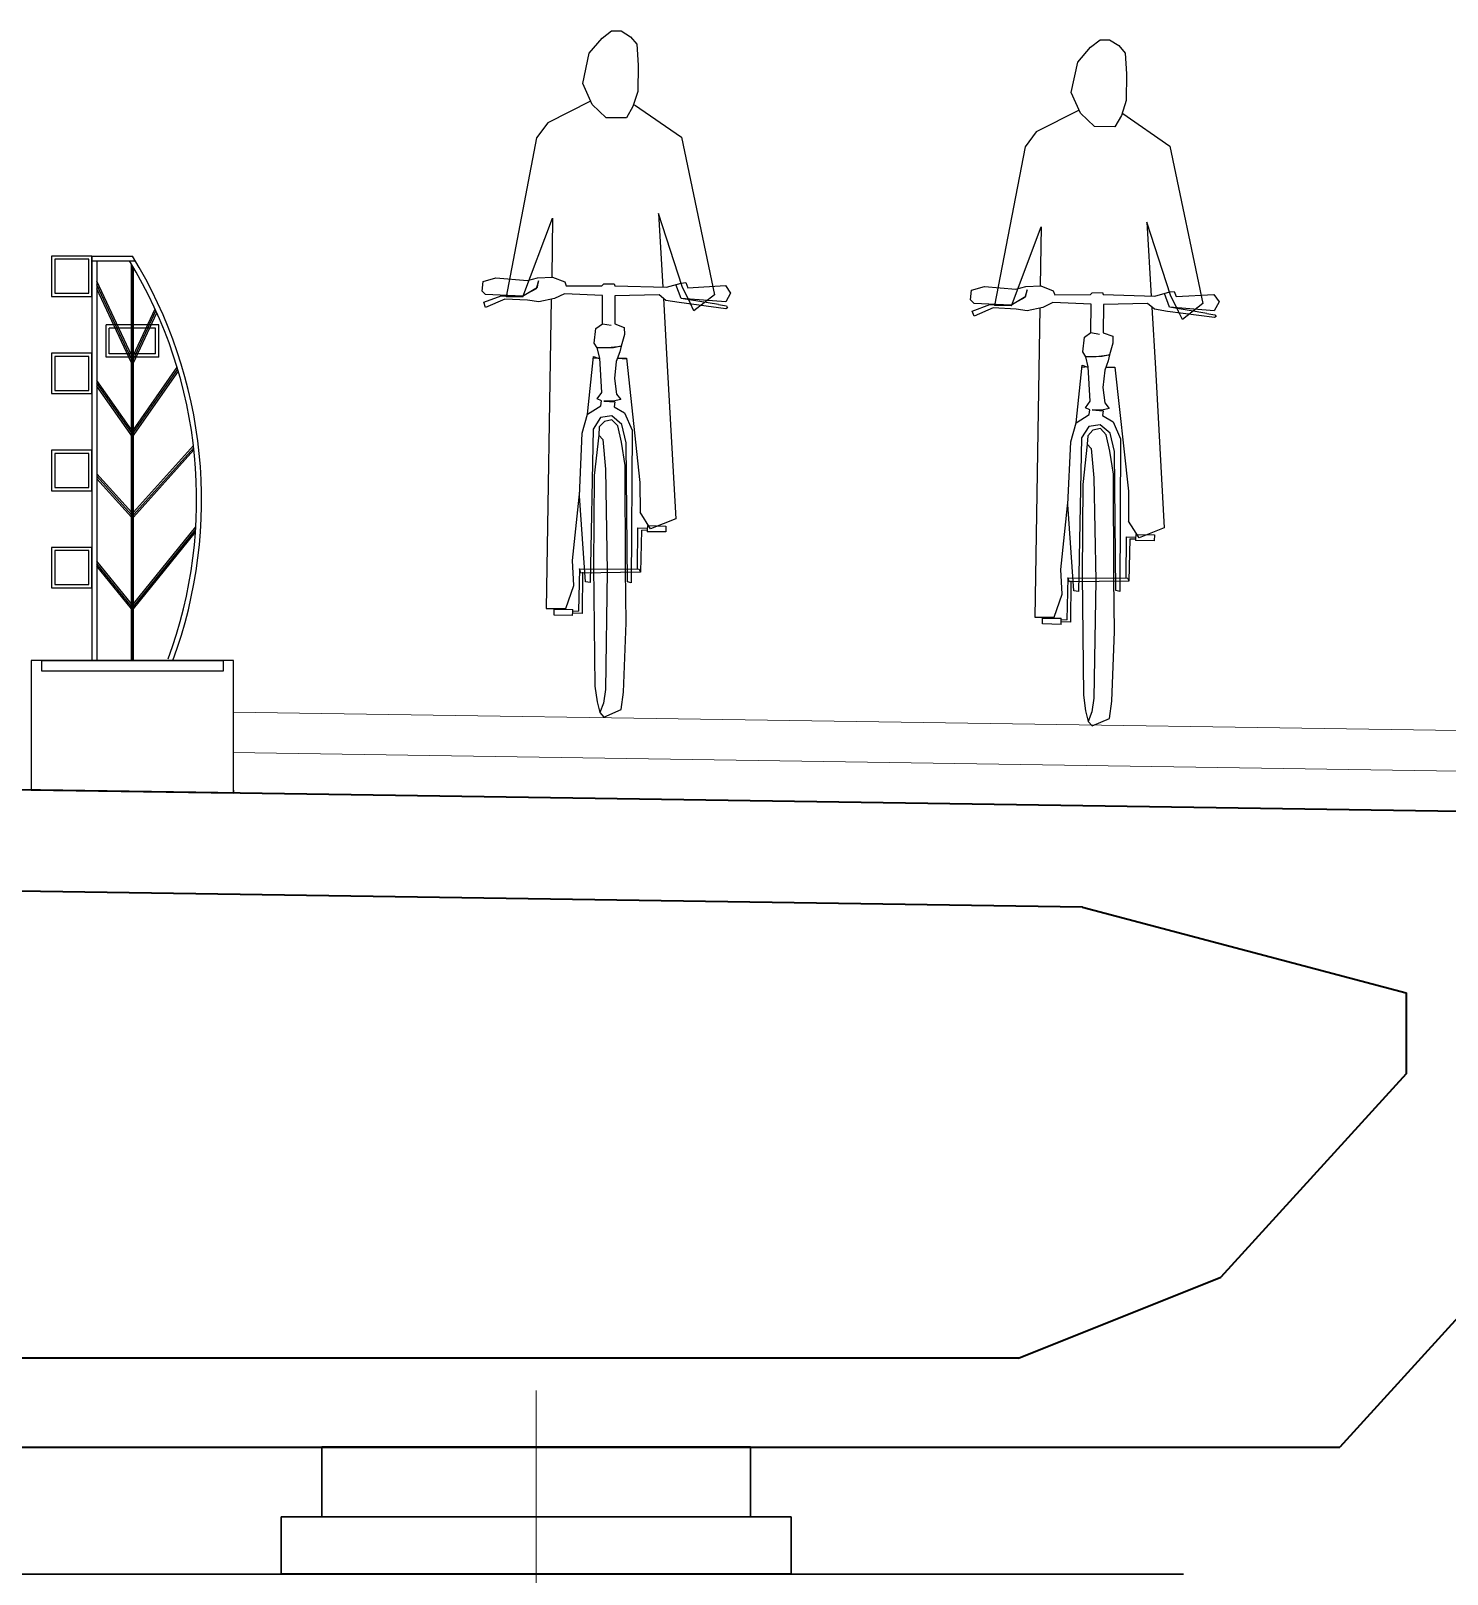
# Model space of a CAD drawing. Extents: x -2611510 to 954358, y -247163 to 181535.
# Drawn here: x 791167 to 794668, y -232535 to -228721 of the extents above; entities that cross this region are included whole.
import ezdxf

# ---------------------------------------------------------------- set-up
doc = ezdxf.new("R2010")
doc.units = 0
doc.linetypes.add('CENTER', pattern=[2, 1.25, -0.25, 0.25, -0.25])
doc.linetypes.add('CONTINOUS', pattern=[0])
doc.layers.add('ZD结构物', color=60, linetype='Continuous')
doc.layers.add('汽车', color=150, linetype='Continuous')
for name, color, linetype, lineweight in [('中心线', 2, 'CENTER', 15), ('文字', 7, 'Continuous', 15), ('标注', 3, 'Continuous', 18), ('桥塔结构', 4, 'Continuous', 40), ('结构', 1, 'Continuous', 30), ('结构轮廓', 1, 'Continuous', 35)]:
    doc.layers.add(name, color=color, linetype=linetype, lineweight=lineweight)

# ---------------------------------------------------------------- blocks, each defined once
blk = doc.blocks.new('A$C3DE66DF3')
at = {"layer": '汽车', "color": 1}
for p, q in [((0.337, 1.4819), (0.4401, 1.4296)), ((0.4401, 1.4296), (0.4669, 1.3934)), ((0.1182, 1.395), (0.0392, 1.016)), ((0.4669, 1.3934), (0.5405, 1.0113)), ((0.117, 1.0361), (0.1739, 1.2118)), ((0.1739, 1.2118), (0.1634, 1.0342)), ((0.4283, 1.2006), (0.4306, 1.0587)), ((0.4998, 1.0109), (0.4283, 1.2006)), ((0.108, 1.0454), (0.1034, 1.033)), ((0.1188, 1.0443), (0.108, 1.0454)), ((0.1545, 1.034), (0.1188, 1.0443)), ((0.1194, 1.0074), (0.1316, 1.0406)), ((0.2804, 1.0427), (0.2786, 1.0378)), ((0.3055, 1.042), (0.2804, 1.0427)), ((0.3096, 1.0377), (0.3055, 1.042)), ((0.3991, 1.0471), (0.3954, 1.0372)), ((0.4288, 1.0588), (0.3991, 1.0471)), ((0.4647, 1.0568), (0.4288, 1.0588)), ((0.4649, 1.0342), (0.462, 1.0494)), ((0.462, 1.0494), (0.4677, 1.0304)), ((0.4892, 1.0507), (0.4647, 1.0568)), ((0.5648, 1.0568), (0.4892, 1.0507)), ((0.5956, 1.0483), (0.5648, 1.0568)), ((0.5982, 1.0248), (0.5956, 1.0483)), ((0.0123, 1.0383), (0, 1.0202)), ((0, 1.0202), (0.0119, 0.9989)), ((0.0119, 0.9989), (0.1194, 1.0074)), ((0.1034, 1.033), (0.0123, 1.0383)), ((0.0293, 0.9925), (0.1194, 1.0074)), ((0.0392, 1.016), (0.0882, 0.9775)), ((0.0978, 0.997), (0.117, 1.0361)), ((0.1619, 1.0078), (0.1532, 0.8599)), ((0.2786, 1.0378), (0.1545, 1.034)), ((0.1557, 1.0025), (0.172, 1.0163)), ((0.172, 1.0163), (0.2783, 1.0139)), ((0.2783, 1.0139), (0.2788, 0.946)), ((0.3081, 1.0143), (0.3999, 1.0186)), ((0.3085, 0.9464), (0.3081, 1.0143)), ((0.3954, 1.0372), (0.3096, 1.0377)), ((0.3999, 1.0186), (0.4239, 1.007)), ((0.4239, 1.007), (0.4617, 0.9987)), ((0.4315, 1.0053), (0.4437, 0.2611)), ((0.4617, 0.9987), (0.4886, 1.0029)), ((0.5007, 1.0126), (0.4649, 1.0342)), ((0.4677, 1.0304), (0.5007, 1.0126)), ((0.4886, 1.0029), (0.5432, 1.0055)), ((0.4998, 1.0109), (0.5405, 1.0113)), ((0.5007, 1.0126), (0.5896, 1.0166)), ((0.5518, 1.0136), (0.5007, 1.0126)), ((0.5432, 1.0055), (0.5895, 0.9856)), ((0.594, 0.9981), (0.5518, 1.0136)), ((0.5896, 1.0166), (0.5982, 1.0248)), ((0.0099, 0.9894), (0.0073, 0.9848)), ((0.0073, 0.9848), (0.0114, 0.9822)), ((0.0293, 0.9925), (0.0099, 0.9894)), ((0.0114, 0.9822), (0.1241, 0.9972)), ((0.0882, 0.9775), (0.0978, 0.997)), ((0.1241, 0.9972), (0.1557, 1.0025)), ((0.5895, 0.9856), (0.594, 0.9981)), ((0.2559, 0.9375), (0.2554, 0.9208)), ((0.2788, 0.946), (0.2559, 0.9375)), ((0.3085, 0.9464), (0.2875, 0.9428)), ((0.3241, 0.935), (0.3085, 0.9464)), ((0.3281, 0.8997), (0.3241, 0.935)), ((0.2554, 0.9208), (0.2633, 0.8925)), ((0.2959, 0.889), (0.2633, 0.8925)), ((0.2633, 0.8925), (0.2816, 0.8886)), ((0.2633, 0.8925), (0.2667, 0.8786)), ((0.321, 0.8882), (0.3281, 0.8997)), ((0.1532, 0.8599), (0.1322, 0.4768)), ((0.2506, 0.8632), (0.2183, 0.5645)), ((0.2724, 0.8632), (0.2505, 0.8623)), ((0.2723, 0.8634), (0.2506, 0.8632)), ((0.2667, 0.8786), (0.2752, 0.8557)), ((0.2752, 0.8557), (0.2798, 0.8145)), ((0.2816, 0.8886), (0.321, 0.8882)), ((0.321, 0.8882), (0.2959, 0.889)), ((0.3098, 0.7809), (0.3148, 0.8637)), ((0.3148, 0.8637), (0.321, 0.8882)), ((0.3185, 0.8638), (0.3148, 0.8637)), ((0.3148, 0.8637), (0.3304, 0.8624)), ((0.3298, 0.8679), (0.3185, 0.8638)), ((0.3442, 0.7288), (0.3298, 0.8679)), ((0.2798, 0.8145), (0.2745, 0.777)), ((0.3211, 0.7655), (0.3098, 0.7809)), ((0.2803, 0.7466), (0.2551, 0.7319)), ((0.2745, 0.777), (0.2641, 0.7639)), ((0.2641, 0.7639), (0.2824, 0.76)), ((0.305, 0.7601), (0.279, 0.7584)), ((0.279, 0.7584), (0.2803, 0.7466)), ((0.2824, 0.76), (0.305, 0.7601)), ((0.3109, 0.7608), (0.3211, 0.7655)), ((0.3122, 0.749), (0.3109, 0.7608)), ((0.3442, 0.7288), (0.3122, 0.749)), ((0.2551, 0.7319), (0.2371, 0.6906)), ((0.2618, 0.7041), (0.2863, 0.7247)), ((0.2718, 0.7004), (0.2856, 0.7151)), ((0.2856, 0.7151), (0.3039, 0.7112)), ((0.2863, 0.7247), (0.313, 0.7205)), ((0.3039, 0.7112), (0.3161, 0.6982)), ((0.313, 0.7205), (0.331, 0.6928)), ((0.3571, 0.6832), (0.3442, 0.7288)), ((0.2371, 0.6906), (0.239, 0.3232)), ((0.2513, 0.66), (0.2618, 0.7041)), ((0.263, 0.6613), (0.2718, 0.7004)), ((0.3172, 0.6781), (0.3076, 0.6675)), ((0.3161, 0.6982), (0.3172, 0.6781)), ((0.3172, 0.6781), (0.3281, 0.581)), ((0.331, 0.6928), (0.3379, 0.3236)), ((0.3639, 0.5326), (0.3571, 0.6832)), ((0.2483, 0.3255), (0.2513, 0.66)), ((0.2538, 0.6055), (0.263, 0.6613)), ((0.3076, 0.6675), (0.3013, 0.5965)), ((0.2534, 0.3546), (0.2538, 0.6055)), ((0.3013, 0.5965), (0.2968, 0.35)), ((0.2183, 0.5645), (0.2176, 0.4926)), ((0.3281, 0.581), (0.3298, 0.3632)), ((0.3496, 0.3249), (0.3639, 0.5326)), ((0.3807, 0.3765), (0.3633, 0.5446)), ((0.1926, 0.4527), (0.2176, 0.4926)), ((0.1322, 0.4768), (0.1926, 0.4527)), ((0.2001, 0.4605), (0.1557, 0.4593)), ((0.1557, 0.4593), (0.1559, 0.4453)), ((0.1559, 0.4453), (0.2008, 0.4457)), ((0.2001, 0.4605), (0.2007, 0.4501)), ((0.2238, 0.4552), (0.2006, 0.4544)), ((0.2007, 0.4501), (0.2008, 0.4457)), ((0.2148, 0.4497), (0.2007, 0.4501)), ((0.2148, 0.4497), (0.2171, 0.3482)), ((0.2238, 0.4552), (0.2247, 0.3558)), ((0.3775, 0.3165), (0.3807, 0.3765)), ((0.2199, 0.3556), (0.2171, 0.3482)), ((0.2171, 0.3482), (0.3603, 0.3464)), ((0.364, 0.3563), (0.2199, 0.3556)), ((0.2516, 0.2269), (0.2534, 0.3546)), ((0.2968, 0.35), (0.3012, 0.0663)), ((0.3298, 0.3632), (0.3265, 0.0739)), ((0.3565, 0.2493), (0.3557, 0.3487)), ((0.3603, 0.3464), (0.364, 0.3563)), ((0.3656, 0.2547), (0.3632, 0.3563)), ((0.239, 0.3232), (0.2483, 0.3255)), ((0.3379, 0.3236), (0.3496, 0.3249)), ((0.3968, 0.2614), (0.3775, 0.3165)), ((0.4437, 0.2611), (0.3968, 0.2614)), ((0.2578, 0.0596), (0.2516, 0.2269)), ((0.3565, 0.2493), (0.3798, 0.25)), ((0.3656, 0.2547), (0.3797, 0.2543)), ((0.4245, 0.2592), (0.3796, 0.2588)), ((0.3797, 0.2543), (0.3796, 0.2588)), ((0.3803, 0.244), (0.3797, 0.2543)), ((0.3803, 0.244), (0.4246, 0.2452)), ((0.4246, 0.2452), (0.4245, 0.2592)), ((0.2637, 0.018), (0.2578, 0.0596)), ((0.3012, 0.0663), (0.306, 0.0335)), ((0.3265, 0.0739), (0.3212, 0.0364)), ((0.305, 0), (0.2637, 0.018)), ((0.3146, 0.0106), (0.305, 0)), ((0.306, 0.0335), (0.3146, 0.0106)), ((0.3212, 0.0364), (0.3146, 0.0106))]:
    blk.add_line(p, q, dxfattribs=at)
blk.add_lwpolyline([(0.2998, 1.4421), (0.3336, 1.4742), (0.3558, 1.5244), (0.3401, 1.5971), (0.3094, 1.6332), (0.2865, 1.6511), (0.2638, 1.6509), (0.2412, 1.6371), (0.2261, 1.6188), (0.2228, 1.5687), (0.2234, 1.5051), (0.2351, 1.4688), (0.2505, 1.4416)], close=True, dxfattribs=at)
blk.add_lwpolyline([(0.2312, 1.4733), (0.1182, 1.395)], dxfattribs=at)
blk = doc.blocks.new('37.5m')
at = {"layer": '结构轮廓'}
for p, q in [((18751.9, 1518.7), (0, 1800)), ((14350.1, 1334.7), (11350, 1379.8)), ((14350.1, 1334.7), (15150.1, 1122.7)), ((14350.1, 1334.7), (15150.1, 1122.7)), ((15150.1, 1122.9), (15150.1, 922.7)), ((15150.1, 1122.9), (15150.1, 922.7)), ((15951.9, 1060.7), (14986.1, 0)), ((15150.1, 922.7), (14692.3, 420)), ((15150.1, 922.7), (14692.3, 420)), ((14192.3, 220), (14692.3, 420)), ((14192.3, 220), (14692.3, 420)), ((14192.3, 220), (11050, 220)), ((-14986.1, 0), (14986.1, 0))]:
    blk.add_line(p, q, dxfattribs=at)

msp = doc.modelspace()

# ---------------------------------------------------------------- linework, layer by layer
at = {"color": 1}
for p, q in [((791318.2, -229277.3), (791418.2, -229277.3)), ((791318.2, -229277.3), (791318.2, -230277.3)), ((791318.2, -229289.3), (791425.5, -229289.3)), ((791330.2, -229289.3), (791330.2, -230277.3)), ((791415.7, -230277.3), (791415.7, -229296.3)), ((791418.2, -230277.3), (791418.2, -229300.5)), ((791420.7, -230277.3), (791420.7, -229304.7)), ((791415.7, -229522.6), (791330.2, -229339.2)), ((791415.7, -229532), (791330.2, -229348.7)), ((791415.7, -229541.5), (791330.2, -229358.1)), ((791420.7, -229522.6), (791474.3, -229407.7)), ((791420.7, -229532), (791476.5, -229412.5)), ((791353.2, -229527.3), (791353.2, -229447.3)), ((791483.2, -229447.3), (791353.2, -229447.3)), ((791420.7, -229541.5), (791478.7, -229417.3)), ((791483.2, -229527.3), (791483.2, -229447.3)), ((791361.2, -229519.3), (791361.2, -229455.3)), ((791475.2, -229455.3), (791361.2, -229455.3)), ((791475.2, -229519.3), (791475.2, -229455.3)), ((791483.2, -229527.3), (791353.2, -229527.3)), ((791475.2, -229519.3), (791361.2, -229519.3)), ((791418.2, -229724.2), (791531.8, -229562.1)), ((791420.7, -229706.7), (791528.9, -229552.3)), ((791420.7, -229713.7), (791530.3, -229557.2)), ((791415.7, -229706.7), (791330.2, -229584.6)), ((791415.7, -229713.7), (791330.2, -229591.6)), ((791418.2, -229724.2), (791330.2, -229598.6)), ((791420.7, -229910.7), (791569.2, -229745.8)), ((791420.7, -229916.7), (791569.8, -229751.1)), ((791420.7, -229922.7), (791570.4, -229756.5)), ((791415.7, -229910.7), (791330.2, -229815.8)), ((791415.7, -229916.7), (791330.2, -229821.7)), ((791415.7, -229922.7), (791330.2, -229827.7)), ((791420.7, -230137), (791575.2, -229946.2)), ((791420.7, -230143.4), (791574.8, -229953.1)), ((791420.7, -230149.7), (791574.3, -229960)), ((791415.7, -230137), (791330.2, -230031.4)), ((791415.7, -230143.4), (791330.2, -230037.8)), ((791415.7, -230149.7), (791330.2, -230044.1)), ((791193.2, -230277.3), (791643.2, -230277.3)), ((791193.2, -230277.3), (791193.2, -230302.3)), ((791643.2, -230302.3), (791643.2, -230277.3)), ((791193.2, -230302.3), (791643.2, -230302.3))]:
    msp.add_line(p, q, dxfattribs=at)
at = {"color": 1, "elevation": 0}
for points in [[(791218.2, -229277.3), (791218.2, -229377.3), (791318.2, -229377.3), (791318.2, -229277.3), (791218.2, -229277.3)], [(791218.2, -229517.3), (791218.2, -229617.3), (791318.2, -229617.3), (791318.2, -229517.3), (791218.2, -229517.3)], [(791218.2, -229757.3), (791218.2, -229857.3), (791318.2, -229857.3), (791318.2, -229757.3), (791218.2, -229757.3)], [(791218.2, -229997.3), (791218.2, -230097.3), (791318.2, -230097.3), (791318.2, -229997.3), (791218.2, -229997.3)]]:
    msp.add_lwpolyline(points, dxfattribs=at)
for points in [[(791226.2, -229285.3), (791226.2, -229369.3), (791310.2, -229369.3), (791310.2, -229285.3)], [(791226.2, -229525.3), (791226.2, -229609.3), (791310.2, -229609.3), (791310.2, -229525.3)], [(791226.2, -229765.3), (791226.2, -229849.3), (791310.2, -229849.3), (791310.2, -229765.3)], [(791226.2, -230005.3), (791226.2, -230089.3), (791310.2, -230089.3), (791310.2, -230005.3)], [(791668.2, -230277.3), (791168.2, -230277.3), (791168.2, -230597.3), (791668.2, -230604.8)]]:
    msp.add_lwpolyline(points, close=True, dxfattribs=at)
at = {"color": 1}
for radius, end in [(1136.2, 31.3262), (1148.2, 31.6633)]:
    msp.add_arc((790440.9, -229880), radius, 339.7579, end, dxfattribs=at)
at = {"layer": 'ZD结构物', "color": 3}
msp.add_line((791668.2, -230597.3), (791668.2, -230604.8), dxfattribs=at)
at = {"layer": '中心线', "ltscale": 2000}
msp.add_line((792416.3, -232081.8), (792416.3, -237622.2), dxfattribs=at)
at = {"layer": '标注'}
for p, q in [((797666.3, -230494.8), (791666.3, -230404.8)), ((798166.3, -230702.3), (779414.4, -230421)), ((797666.3, -230594.8), (791666.3, -230504.8))]:
    msp.add_line(p, q, dxfattribs=at)
at = {"layer": '桥塔结构'}
msp.add_line((793046.3, -232535.3), (791786.3, -232535.3), dxfattribs=at)
at = {"layer": '结构', "linetype": 'CONTINOUS'}
for p, q in [((791886.3, -232393.3), (791886.3, -232221)), ((792946.3, -232221), (791886.3, -232221)), ((792946.3, -232393.3), (792946.3, -232221)), ((791786.3, -232393.3), (793046.3, -232393.3)), ((791786.3, -232535.3), (791786.3, -232393.3)), ((793046.3, -232535.3), (793046.3, -232393.3)), ((794016.3, -232535.3), (790816.3, -232535.3))]:
    msp.add_line(p, q, dxfattribs=at)

# ---------------------------------------------------------------- block references
at = {"layer": '文字'}
msp.add_blockref('37.5m', (779416.3, -232221.1), dxfattribs=at)
at = {"layer": '汽车', "xscale": -1027.205338051362, "yscale": 1027.205338051309, "zscale": 1027.205338051279, "rotation": 359.9999816246872}
for p in [(792896.9, -230416.7), (794104.1, -230438.5)]:
    msp.add_blockref('A$C3DE66DF3', p, dxfattribs=at)

doc.saveas('drawing.dxf')
